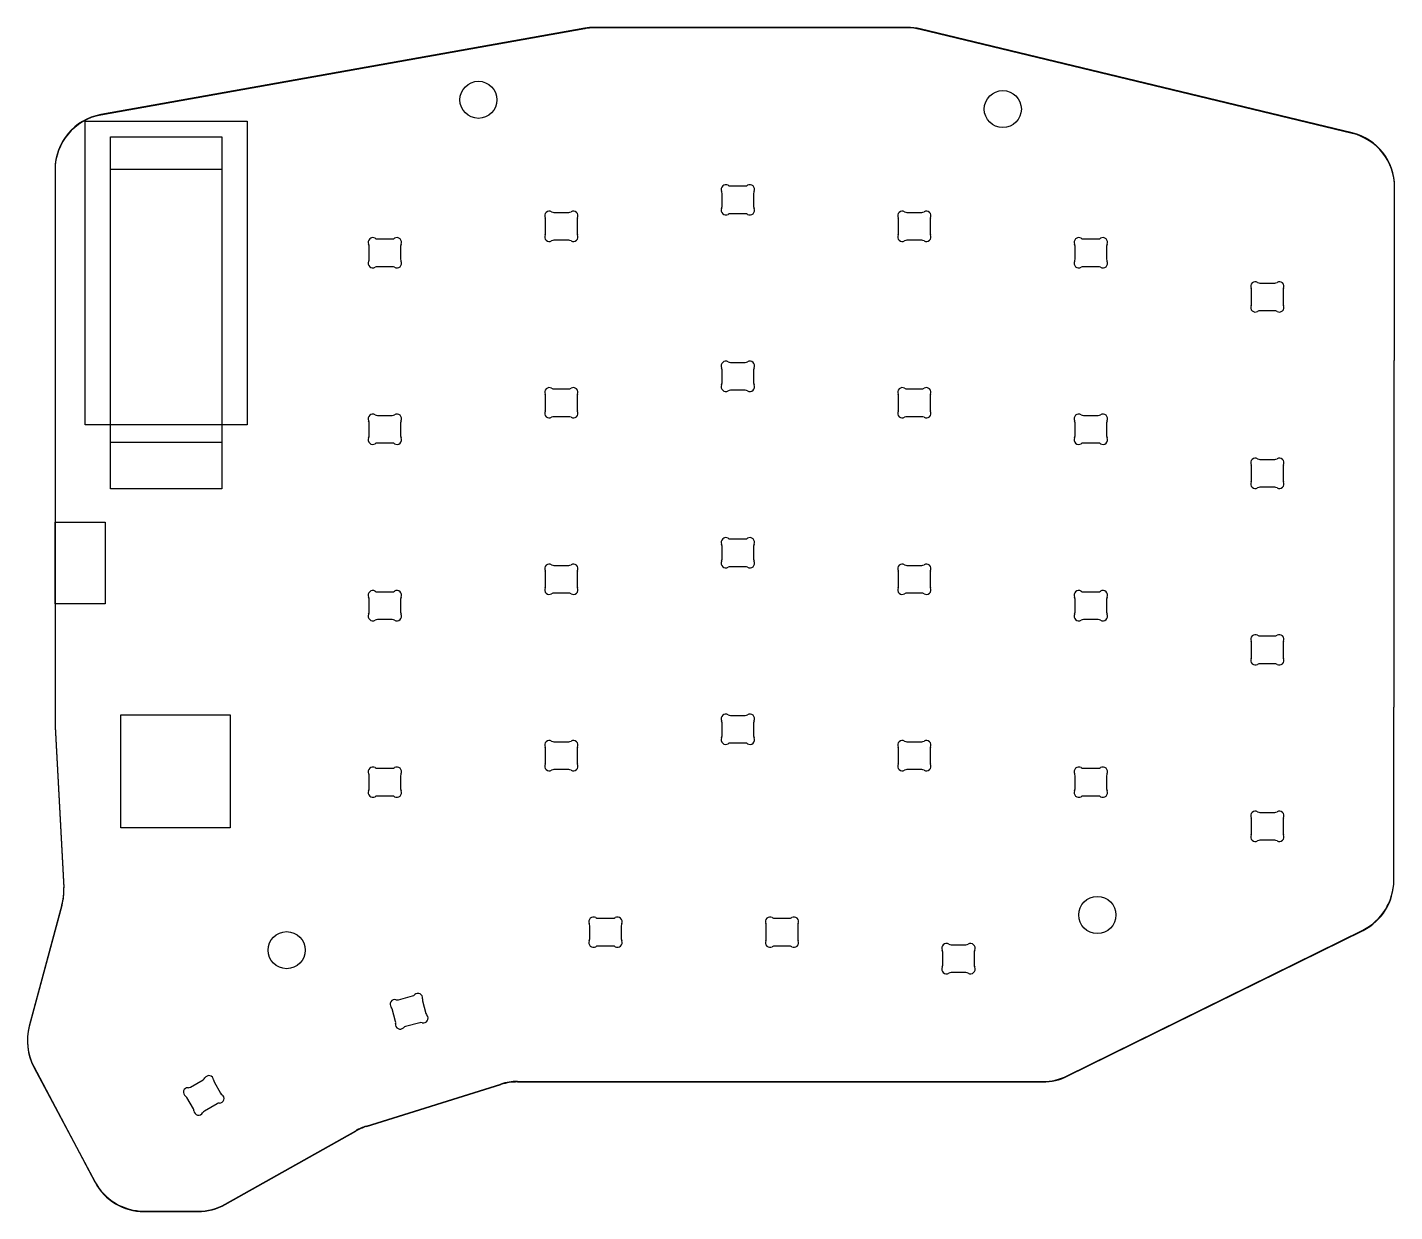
# Model space of a CAD drawing. Extents: x 24 to 338, y -152 to -24.
# Drawn here: x 190 to 337.6, y -152 to -24.2 of the extents above; entities that cross this region are included whole.
import ezdxf

# ---------------------------------------------------------------- set-up
doc = ezdxf.new("R2010")
doc.units = 0
doc.layers.add('BLACK', color=7, linetype='CONTINUOUS')

msp = doc.modelspace()

# ---------------------------------------------------------------- linework, layer by layer
at = {"layer": 'BLACK', "linetype": 'CONTINUOUS'}
for p, q in [((250.17694, -24.269581), (197.94561, -33.593371)), ((250.176999, -24.321426), (197.94561, -33.645226)), ((284.987642, -24.17621), (251.231329, -24.17621)), ((284.9875, -24.228065), (251.231329, -24.228065)), ((332.999291, -35.619994), (286.381513, -24.392206)), ((332.999236, -35.568126), (286.392555, -24.34301)), ((196.25, -34.3), (213.75, -34.3)), ((196.25, -67.1), (196.25, -34.3)), ((213.75, -34.3), (213.75, -67.1)), ((199, -36), (211, -36)), ((199, -74), (199, -36)), ((211, -36), (211, -74)), ((193, -39.5), (193, -99.314166)), ((193, -39.5519), (193, -99.3661)), ((199, -39.5), (211, -39.5)), ((199, -69), (199, -39.5)), ((211, -39.5), (211, -69)), ((265.905548, -41.300001), (267.494452, -41.300001)), ((265.000001, -43.502843), (265.000001, -42.097159)), ((268.399999, -42.097159), (268.399999, -43.502843)), ((337.504473, -116.250183), (337.594319, -41.408529)), ((337.504473, -116.302003), (337.594319, -41.460384)), ((246.855548, -44.157501), (248.444452, -44.157501)), ((284.955548, -44.157501), (286.544452, -44.157501)), ((245.950001, -46.360343), (245.950001, -44.954659)), ((249.349999, -44.954659), (249.349999, -46.360343)), ((267.494452, -44.3), (265.905547, -44.3)), ((284.050001, -46.360343), (284.050001, -44.954659)), ((287.449999, -44.954659), (287.449999, -46.360343)), ((227.805548, -47.015001), (229.394452, -47.015001)), ((248.444452, -47.1575), (246.855547, -47.1575)), ((286.544452, -47.1575), (284.955547, -47.1575)), ((304.005548, -47.015001), (305.594452, -47.015001)), ((226.900001, -49.217843), (226.900001, -47.812159)), ((230.299999, -47.812159), (230.299999, -49.217843)), ((303.100001, -49.217843), (303.100001, -47.812159)), ((306.499999, -47.812159), (306.499999, -49.217843)), ((229.394452, -50.015), (227.805547, -50.015)), ((305.594452, -50.015), (304.005547, -50.015)), ((322.150001, -53.980343), (322.150001, -52.574659)), ((323.055548, -51.777501), (324.644452, -51.777501)), ((325.549999, -52.574659), (325.549999, -53.980343)), ((324.644452, -54.7775), (323.055547, -54.7775)), ((265.905548, -60.350001), (267.494452, -60.350001)), ((265.000001, -62.552843), (265.000001, -61.147159)), ((268.399999, -61.147159), (268.399999, -62.552843)), ((246.855548, -63.207501), (248.444452, -63.207501)), ((267.494452, -63.35), (265.905547, -63.35)), ((284.955548, -63.207501), (286.544452, -63.207501)), ((245.950001, -65.410343), (245.950001, -64.004659)), ((249.349999, -64.004659), (249.349999, -65.410343)), ((284.050001, -65.410343), (284.050001, -64.004659)), ((287.449999, -64.004659), (287.449999, -65.410343)), ((227.805548, -66.065001), (229.394452, -66.065001)), ((248.444452, -66.2075), (246.855547, -66.2075)), ((286.544452, -66.2075), (284.955547, -66.2075)), ((304.005548, -66.065001), (305.594452, -66.065001)), ((213.75, -67.1), (196.25, -67.1)), ((226.900001, -68.267843), (226.900001, -66.862159)), ((230.299999, -66.862159), (230.299999, -68.267843)), ((303.100001, -68.267843), (303.100001, -66.862159)), ((306.499999, -66.862159), (306.499999, -68.267843)), ((211, -69), (199, -69)), ((229.394452, -69.065), (227.805547, -69.065)), ((305.594452, -69.065), (304.005547, -69.065)), ((323.055548, -70.827501), (324.644452, -70.827501)), ((322.150001, -73.030343), (322.150001, -71.624659)), ((325.549999, -71.624659), (325.549999, -73.030343)), ((211, -74), (199, -74)), ((324.644452, -73.8275), (323.055547, -73.8275)), ((193, -77.6), (198.4, -77.6)), ((193, -86.4), (193, -77.6)), ((198.4, -77.6), (198.4, -86.4)), ((265.905548, -79.400001), (267.494452, -79.400001)), ((265.000001, -81.602843), (265.000001, -80.197159)), ((268.399999, -80.197159), (268.399999, -81.602843)), ((246.855548, -82.257501), (248.444452, -82.257501)), ((267.494452, -82.4), (265.905547, -82.4)), ((284.955548, -82.257501), (286.544452, -82.257501)), ((245.950001, -84.460343), (245.950001, -83.054659)), ((249.349999, -83.054659), (249.349999, -84.460343)), ((284.050001, -84.460343), (284.050001, -83.054659)), ((287.449999, -83.054659), (287.449999, -84.460343)), ((227.805548, -85.115001), (229.394452, -85.115001)), ((248.444452, -85.2575), (246.855547, -85.2575)), ((286.544452, -85.2575), (284.955547, -85.2575)), ((304.005548, -85.115001), (305.594452, -85.115001)), ((198.4, -86.4), (193, -86.4)), ((226.900001, -87.317843), (226.900001, -85.912159)), ((230.299999, -85.912159), (230.299999, -87.317843)), ((303.100001, -87.317843), (303.100001, -85.912159)), ((306.499999, -85.912159), (306.499999, -87.317843)), ((229.394452, -88.115), (227.805547, -88.115)), ((305.594452, -88.115), (304.005547, -88.115)), ((323.055548, -89.877501), (324.644452, -89.877501)), ((322.150001, -92.080343), (322.150001, -90.674659)), ((325.549999, -90.674659), (325.549999, -92.080343)), ((324.644452, -92.8775), (323.055547, -92.8775)), ((200.1, -98.4), (211.9, -98.4)), ((200.1, -110.6), (200.1, -98.4)), ((211.9, -98.4), (211.9, -110.6)), ((265.905548, -98.450001), (267.494452, -98.450001)), ((193.008744, -99.689833), (193.948129, -117.06845)), ((193.008746, -99.638018), (193.948126, -117.016547)), ((265.000001, -100.652843), (265.000001, -99.247159)), ((268.399999, -99.247159), (268.399999, -100.652843)), ((246.855548, -101.307501), (248.444452, -101.307501)), ((267.494452, -101.45), (265.905547, -101.45)), ((284.955548, -101.307501), (286.544452, -101.307501)), ((245.950001, -103.510343), (245.950001, -102.104659)), ((249.349999, -102.104659), (249.349999, -103.510343)), ((284.050001, -103.510343), (284.050001, -102.104659)), ((287.449999, -102.104659), (287.449999, -103.510343)), ((227.805548, -104.165001), (229.394452, -104.165001)), ((248.444452, -104.3075), (246.855547, -104.3075)), ((286.544452, -104.3075), (284.955547, -104.3075)), ((304.005548, -104.165001), (305.594452, -104.165001)), ((226.900001, -106.367843), (226.900001, -104.962159)), ((230.299999, -104.962159), (230.299999, -106.367843)), ((303.100001, -106.367843), (303.100001, -104.962159)), ((306.499999, -104.962159), (306.499999, -106.367843)), ((229.394452, -107.165), (227.805547, -107.165)), ((305.594452, -107.165), (304.005547, -107.165)), ((323.055548, -108.927501), (324.644452, -108.927501)), ((211.9, -110.6), (200.1, -110.6)), ((322.150001, -111.130343), (322.150001, -109.724659)), ((325.549999, -109.724659), (325.549999, -111.130343)), ((324.644452, -111.9275), (323.055547, -111.9275)), ((193.749537, -118.904063), (190.217171, -131.98987)), ((193.746272, -118.968011), (190.217171, -132.041725)), ((251.618048, -120.357501), (253.206952, -120.357501)), ((270.668048, -120.357501), (272.256952, -120.357501)), ((250.712501, -122.560343), (250.712501, -121.154659)), ((254.112499, -121.154659), (254.112499, -122.560343)), ((269.762501, -122.560343), (269.762501, -121.154659)), ((273.162499, -121.154659), (273.162499, -122.560343)), ((302.254738, -137.357435), (334.158232, -121.624205)), ((302.254775, -137.409272), (334.178833, -121.665901)), ((253.206952, -123.3575), (251.618048, -123.3575)), ((272.256952, -123.3575), (270.668047, -123.3575)), ((289.718048, -123.215001), (291.306952, -123.215001)), ((288.812501, -125.417843), (288.812501, -124.012159)), ((292.212499, -124.012159), (292.212499, -125.417843)), ((291.306952, -126.215), (289.718048, -126.215)), ((230.055743, -129.14443), (231.590506, -128.733191)), ((232.671517, -129.268814), (233.035335, -130.6266)), ((229.751189, -131.506584), (229.387371, -130.148798)), ((232.366963, -131.630967), (230.832199, -132.042207)), ((190.710751, -136.419584), (197.316042, -148.857208)), ((190.710754, -136.367735), (197.308107, -148.790411)), ((207.613646, -138.57615), (208.989677, -137.781698)), ((210.172483, -138.019283), (210.875325, -139.236641)), ((226.602108, -142.788051), (241.126016, -138.24933)), ((226.602188, -142.839881), (241.125929, -138.301212)), ((242.915666, -137.97621), (299.600983, -137.97621)), ((242.925598, -138.028065), (299.615597, -138.028065)), ((207.93084, -140.93664), (207.227998, -139.719282)), ((210.489677, -140.379773), (209.113645, -141.174226)), ((211.369841, -151.257529), (225.450103, -143.337383)), ((211.369861, -151.205663), (225.450191, -143.285478)), ((202.607189, -151.97621), (208.428294, -151.97621)), ((202.6072, -152.028065), (208.428294, -152.028065))]:
    msp.add_line(p, q, dxfattribs=at)
at = {"layer": 'BLACK'}
for centre in [(238.7, -32), (295.3, -33), (305.5, -120), (218, -123.8)]:
    msp.add_circle(centre, 2, dxfattribs=at)
for centre, radius, start, end in [((251.2312, -30.1751), 5.998885, 89.99876791, 100.1218795), ((251.2312, -30.2269), 5.99883, 89.9987679, 100.12140028), ((284.9875, -30.2296), 6.001535, 76.56889255, 90), ((284.9876, -30.177), 6.00079, 76.45972568, 89.99959898), ((199, -39.5), 6, 100.12123876, 180), ((199, -39.5519), 6, 100.12116325, 180), ((331.5944, -41.4013), 5.999957, -0.06903276, 76.45900607), ((331.5944, -41.4531), 5.999904, -0.06955798, 76.45834341), ((265.40103, -41.663402), 0.5, -300.2993953, -154.29357192), ((265.90555, -40.799992), 0.500009, -120.29901505, -90.00022918), ((267.49445, -40.79999), 0.50001, -89.99977082, -59.70119951), ((267.99897, -41.6634), 0.499996, -25.70653133, 120.29962656), ((264.500011, -42.097157), 0.49999, -0.00022919, 25.70646243), ((268.90036, -42.09724), 0.500361, 154.30340137, 179.99061027), ((246.35103, -44.520902), 0.5, -300.2993953, -154.29357192), ((246.85555, -43.657492), 0.500009, -120.29901505, -90.00022918), ((248.44445, -43.65749), 0.50001, -89.99977082, -59.70119951), ((248.94897, -44.5209), 0.499996, -25.70653133, 120.29962656), ((265.401031, -43.936599), 0.499999, -205.70617187, -59.70070364), ((264.500011, -43.502845), 0.49999, -25.70646243, 0.00011459), ((267.99897, -43.9366), 0.499999, -120.2993953, 25.70632483), ((268.9, -43.5029), 0.499976, -180.00653171, -154.29976339), ((284.45103, -44.520902), 0.5, -300.2993953, -154.29357192), ((284.95555, -43.657492), 0.500009, -120.29901505, -90.00022918), ((286.54445, -43.65749), 0.50001, -89.99977082, -59.70119951), ((287.04897, -44.5209), 0.499996, -25.70653133, 120.29962656), ((245.450011, -44.954657), 0.49999, -0.00022919, 25.70646243), ((249.85036, -44.95474), 0.500361, 154.30340137, 179.99061027), ((265.90555, -44.800009), 0.500009, 90.00034377, 120.29901505), ((267.49445, -44.80001), 0.500009, 59.70098495, 89.99965623), ((283.550011, -44.954657), 0.49999, -0.00022919, 25.70646243), ((287.95036, -44.95474), 0.500361, 154.30340137, 179.99061027), ((227.30103, -47.378402), 0.5, -300.2993953, -154.29357192), ((227.80555, -46.514992), 0.500009, -120.29901505, -90.00022918), ((229.39445, -46.51499), 0.50001, -89.99977082, -59.70119951), ((229.89897, -47.3784), 0.499996, -25.70653133, 120.29962656), ((246.351031, -46.794099), 0.499999, -205.70617187, -59.70070364), ((245.450011, -46.360345), 0.49999, -25.70646243, 0.00011459), ((246.85555, -47.657509), 0.500009, 90.00034377, 120.29901505), ((248.44445, -47.65751), 0.500009, 59.70098495, 89.99965623), ((248.94897, -46.7941), 0.499999, -120.2993953, 25.70632483), ((249.85, -46.3604), 0.499976, -180.00653171, -154.29976339), ((284.451031, -46.794099), 0.499999, -205.70617187, -59.70070364), ((283.550011, -46.360345), 0.49999, -25.70646243, 0.00011459), ((284.95555, -47.657509), 0.500009, 90.00034377, 120.29901505), ((286.54445, -47.65751), 0.500009, 59.70098495, 89.99965623), ((287.04897, -46.7941), 0.499999, -120.2993953, 25.70632483), ((287.95, -46.3604), 0.499976, -180.00653171, -154.29976339), ((303.50103, -47.378402), 0.5, -300.2993953, -154.29357192), ((304.00555, -46.514992), 0.500009, -120.29901505, -90.00022918), ((305.59445, -46.51499), 0.50001, -89.99977082, -59.70119951), ((306.09897, -47.3784), 0.499996, -25.70653133, 120.29962656), ((226.400011, -47.812157), 0.49999, -0.00022919, 25.70646243), ((230.80036, -47.81224), 0.500361, 154.30340137, 179.99061027), ((302.600011, -47.812157), 0.49999, -0.00022919, 25.70646243), ((307.00036, -47.81224), 0.500361, 154.30340137, 179.99061027), ((227.301031, -49.651599), 0.499999, -205.70617187, -59.70070364), ((226.400011, -49.217845), 0.49999, -25.70646243, 0.00011459), ((227.80555, -50.515009), 0.500009, 90.00034377, 120.29901505), ((229.39445, -50.51501), 0.500009, 59.70098495, 89.99965623), ((229.89897, -49.6516), 0.499999, -120.2993953, 25.70632483), ((230.8, -49.2179), 0.499976, -180.00653171, -154.29976339), ((303.501031, -49.651599), 0.499999, -205.70617187, -59.70070364), ((302.600011, -49.217845), 0.49999, -25.70646243, 0.00011459), ((304.00555, -50.515009), 0.500009, 90.00034377, 120.29901505), ((305.59445, -50.51501), 0.500009, 59.70098495, 89.99965623), ((306.09897, -49.6516), 0.499999, -120.2993953, 25.70632483), ((307, -49.2179), 0.499976, -180.00653171, -154.29976339), ((322.55103, -52.140902), 0.5, -300.2993953, -154.29357192), ((325.14897, -52.1409), 0.499996, -25.70653133, 120.29962656), ((321.650011, -52.574657), 0.49999, -0.00022919, 25.70646243), ((323.05555, -51.277492), 0.500009, -120.29901505, -90.00022918), ((324.64445, -51.27749), 0.50001, -89.99977082, -59.70119951), ((326.05036, -52.57474), 0.500361, 154.30340137, 179.99061027), ((322.551031, -54.414099), 0.499999, -205.70617187, -59.70070364), ((321.650011, -53.980345), 0.49999, -25.70646243, 0.00011459), ((325.14897, -54.4141), 0.499999, -120.2993953, 25.70632483), ((326.05, -53.9804), 0.499976, -180.00653171, -154.29976339), ((323.05555, -55.277509), 0.500009, 90.00034377, 120.29901505), ((324.64445, -55.27751), 0.500009, 59.70098495, 89.99965623), ((265.40103, -60.713402), 0.5, -300.2993953, -154.29357192), ((265.90555, -59.849992), 0.500009, -120.29901505, -90.00022918), ((267.49445, -59.84999), 0.50001, -89.99977082, -59.70119951), ((267.99897, -60.7134), 0.499996, -25.70653133, 120.29962656), ((264.500011, -61.147157), 0.49999, -0.00022919, 25.70646243), ((268.90036, -61.14724), 0.500361, 154.30340137, 179.99061027), ((246.35103, -63.570902), 0.5, -300.2993953, -154.29357192), ((246.85555, -62.707492), 0.500009, -120.29901505, -90.00022918), ((248.44445, -62.70749), 0.50001, -89.99977082, -59.70119951), ((248.94897, -63.5709), 0.499996, -25.70653133, 120.29962656), ((265.401031, -62.986599), 0.499999, -205.70617187, -59.70070364), ((264.500011, -62.552845), 0.49999, -25.70646243, 0.00011459), ((265.90555, -63.850009), 0.500009, 90.00034377, 120.29901505), ((267.49445, -63.85001), 0.500009, 59.70098495, 89.99965623), ((267.99897, -62.9866), 0.499999, -120.2993953, 25.70632483), ((268.9, -62.5529), 0.499976, -180.00653171, -154.29976339), ((284.45103, -63.570902), 0.5, -300.2993953, -154.29357192), ((284.95555, -62.707492), 0.500009, -120.29901505, -90.00022918), ((286.54445, -62.70749), 0.50001, -89.99977082, -59.70119951), ((287.04897, -63.5709), 0.499996, -25.70653133, 120.29962656), ((245.450011, -64.004657), 0.49999, -0.00022919, 25.70646243), ((249.85036, -64.00474), 0.500361, 154.30340137, 179.99061027), ((283.550011, -64.004657), 0.49999, -0.00022919, 25.70646243), ((287.95036, -64.00474), 0.500361, 154.30340137, 179.99061027), ((227.30103, -66.428402), 0.5, -300.2993953, -154.29357192), ((227.80555, -65.564992), 0.500009, -120.29901505, -90.00022918), ((229.39445, -65.56499), 0.50001, -89.99977082, -59.70119951), ((229.89897, -66.4284), 0.499996, -25.70653133, 120.29962656), ((246.351031, -65.844099), 0.499999, -205.70617187, -59.70070364), ((245.450011, -65.410345), 0.49999, -25.70646243, 0.00011459), ((246.85555, -66.707509), 0.500009, 90.00034377, 120.29901505), ((248.44445, -66.70751), 0.500009, 59.70098495, 89.99965623), ((248.94897, -65.8441), 0.499999, -120.2993953, 25.70632483), ((249.85, -65.4104), 0.499976, -180.00653171, -154.29976339), ((284.451031, -65.844099), 0.499999, -205.70617187, -59.70070364), ((283.550011, -65.410345), 0.49999, -25.70646243, 0.00011459), ((284.95555, -66.707509), 0.500009, 90.00034377, 120.29901505), ((286.54445, -66.70751), 0.500009, 59.70098495, 89.99965623), ((287.04897, -65.8441), 0.499999, -120.2993953, 25.70632483), ((287.95, -65.4104), 0.499976, -180.00653171, -154.29976339), ((303.50103, -66.428402), 0.5, -300.2993953, -154.29357192), ((304.00555, -65.564992), 0.500009, -120.29901505, -90.00022918), ((305.59445, -65.56499), 0.50001, -89.99977082, -59.70119951), ((306.09897, -66.4284), 0.499996, -25.70653133, 120.29962656), ((226.400011, -66.862157), 0.49999, -0.00022919, 25.70646243), ((230.80036, -66.86224), 0.500361, 154.30340137, 179.99061027), ((302.600011, -66.862157), 0.49999, -0.00022919, 25.70646243), ((307.00036, -66.86224), 0.500361, 154.30340137, 179.99061027), ((227.301031, -68.701599), 0.499999, -205.70617187, -59.70070364), ((226.400011, -68.267845), 0.49999, -25.70646243, 0.00011459), ((227.80555, -69.565009), 0.500009, 90.00034377, 120.29901505), ((229.39445, -69.56501), 0.500009, 59.70098495, 89.99965623), ((229.89897, -68.7016), 0.499999, -120.2993953, 25.70632483), ((230.8, -68.2679), 0.499976, -180.00653171, -154.29976339), ((303.501031, -68.701599), 0.499999, -205.70617187, -59.70070364), ((302.600011, -68.267845), 0.49999, -25.70646243, 0.00011459), ((304.00555, -69.565009), 0.500009, 90.00034377, 120.29901505), ((305.59445, -69.56501), 0.500009, 59.70098495, 89.99965623), ((306.09897, -68.7016), 0.499999, -120.2993953, 25.70632483), ((307, -68.2679), 0.499976, -180.00653171, -154.29976339), ((322.55103, -71.190902), 0.5, -300.2993953, -154.29357192), ((323.05555, -70.327492), 0.500009, -120.29901505, -90.00022918), ((324.64445, -70.32749), 0.50001, -89.99977082, -59.70119951), ((325.14897, -71.1909), 0.499996, -25.70653133, 120.29962656), ((321.650011, -71.624657), 0.49999, -0.00022919, 25.70646243), ((326.05036, -71.62474), 0.500361, 154.30340137, 179.99061027), ((322.551031, -73.464099), 0.499999, -205.70617187, -59.70070364), ((321.650011, -73.030345), 0.49999, -25.70646243, 0.00011459), ((325.14897, -73.4641), 0.499999, -120.2993953, 25.70632483), ((326.05, -73.0304), 0.499976, -180.00653171, -154.29976339), ((323.05555, -74.327509), 0.500009, 90.00034377, 120.29901505), ((324.64445, -74.32751), 0.500009, 59.70098495, 89.99965623), ((265.40103, -79.763402), 0.5, -300.2993953, -154.29357192), ((265.90555, -78.899992), 0.500009, -120.29901505, -90.00022918), ((267.49445, -78.89999), 0.50001, -89.99977082, -59.70119951), ((267.99897, -79.7634), 0.499996, -25.70653133, 120.29962656), ((264.500011, -80.197157), 0.49999, -0.00022919, 25.70646243), ((268.90036, -80.19724), 0.500361, 154.30340137, 179.99061027), ((246.35103, -82.620902), 0.5, -300.2993953, -154.29357192), ((246.85555, -81.757492), 0.500009, -120.29901505, -90.00022918), ((248.44445, -81.75749), 0.50001, -89.99977082, -59.70119951), ((248.94897, -82.6209), 0.499996, -25.70653133, 120.29962656), ((265.401031, -82.036599), 0.499999, -205.70617187, -59.70070364), ((264.500011, -81.602845), 0.49999, -25.70646243, 0.00011459), ((265.90555, -82.900009), 0.500009, 90.00034377, 120.29901505), ((267.49445, -82.90001), 0.500009, 59.70098495, 89.99965623), ((267.99897, -82.0366), 0.499999, -120.2993953, 25.70632483), ((268.9, -81.6029), 0.499976, -180.00653171, -154.29976339), ((284.45103, -82.620902), 0.5, -300.2993953, -154.29357192), ((284.95555, -81.757492), 0.500009, -120.29901505, -90.00022918), ((286.54445, -81.75749), 0.50001, -89.99977082, -59.70119951), ((287.04897, -82.6209), 0.499996, -25.70653133, 120.29962656), ((245.450011, -83.054657), 0.49999, -0.00022919, 25.70646243), ((249.85036, -83.05474), 0.500361, 154.30340137, 179.99061027), ((283.550011, -83.054657), 0.49999, -0.00022919, 25.70646243), ((287.95036, -83.05474), 0.500361, 154.30340137, 179.99061027), ((227.30103, -85.478402), 0.5, -300.2993953, -154.29357192), ((227.80555, -84.614992), 0.500009, -120.29901505, -90.00022918), ((229.39445, -84.61499), 0.50001, -89.99977082, -59.70119951), ((229.89897, -85.4784), 0.499996, -25.70653133, 120.29962656), ((246.351031, -84.894099), 0.499999, -205.70617187, -59.70070364), ((245.450011, -84.460345), 0.49999, -25.70646243, 0.00011459), ((246.85555, -85.757509), 0.500009, 90.00034377, 120.29901505), ((248.44445, -85.75751), 0.500009, 59.70098495, 89.99965623), ((248.94897, -84.8941), 0.499999, -120.2993953, 25.70632483), ((249.85, -84.4604), 0.499976, -180.00653171, -154.29976339), ((284.451031, -84.894099), 0.499999, -205.70617187, -59.70070364), ((283.550011, -84.460345), 0.49999, -25.70646243, 0.00011459), ((284.95555, -85.757509), 0.500009, 90.00034377, 120.29901505), ((286.54445, -85.75751), 0.500009, 59.70098495, 89.99965623), ((287.04897, -84.8941), 0.499999, -120.2993953, 25.70632483), ((287.95, -84.4604), 0.499976, -180.00653171, -154.29976339), ((303.50103, -85.478402), 0.5, -300.2993953, -154.29357192), ((304.00555, -84.614992), 0.500009, -120.29901505, -90.00022918), ((305.59445, -84.61499), 0.50001, -89.99977082, -59.70119951), ((306.09897, -85.4784), 0.499996, -25.70653133, 120.29962656), ((226.400011, -85.912157), 0.49999, -0.00022919, 25.70646243), ((230.80036, -85.91224), 0.500361, 154.30340137, 179.99061027), ((302.600011, -85.912157), 0.49999, -0.00022919, 25.70646243), ((307.00036, -85.91224), 0.500361, 154.30340137, 179.99061027), ((227.301031, -87.751599), 0.499999, -205.70617187, -59.70070364), ((226.400011, -87.317845), 0.49999, -25.70646243, 0.00011459), ((227.80555, -88.615009), 0.500009, 90.00034377, 120.29901505), ((229.39445, -88.61501), 0.500009, 59.70098495, 89.99965623), ((229.89897, -87.7516), 0.499999, -120.2993953, 25.70632483), ((230.8, -87.3179), 0.499976, -180.00653171, -154.29976339), ((303.501031, -87.751599), 0.499999, -205.70617187, -59.70070364), ((302.600011, -87.317845), 0.49999, -25.70646243, 0.00011459), ((304.00555, -88.615009), 0.500009, 90.00034377, 120.29901505), ((305.59445, -88.61501), 0.500009, 59.70098495, 89.99965623), ((306.09897, -87.7516), 0.499999, -120.2993953, 25.70632483), ((307, -87.3179), 0.499976, -180.00653171, -154.29976339), ((322.55103, -90.240902), 0.5, -300.2993953, -154.29357192), ((323.05555, -89.377492), 0.500009, -120.29901505, -90.00022918), ((324.64445, -89.37749), 0.50001, -89.99977082, -59.70119951), ((325.14897, -90.2409), 0.499996, -25.70653133, 120.29962656), ((321.650011, -90.674657), 0.49999, -0.00022919, 25.70646243), ((326.05036, -90.67474), 0.500361, 154.30340137, 179.99061027), ((322.551031, -92.514099), 0.499999, -205.70617187, -59.70070364), ((321.650011, -92.080345), 0.49999, -25.70646243, 0.00011459), ((323.05555, -93.377509), 0.500009, 90.00034377, 120.29901505), ((324.64445, -93.37751), 0.500009, 59.70098495, 89.99965623), ((325.14897, -92.5141), 0.499999, -120.2993953, 25.70632483), ((326.05, -92.0804), 0.499976, -180.00653171, -154.29976339), ((265.40103, -98.813402), 0.5, -300.2993953, -154.29357192), ((265.90555, -97.949992), 0.500009, -120.29901505, -90.00022918), ((267.49445, -97.94999), 0.50001, -89.99977082, -59.70119951), ((267.99897, -98.8134), 0.499996, -25.70653133, 120.29962656), ((198.9978, -99.3142), 5.997802, -180.0003248, -176.90512779), ((198.9976, -99.3661), 5.997599, -180, -176.90583649), ((264.500011, -99.247157), 0.49999, -0.00022919, 25.70646243), ((268.90036, -99.24724), 0.500361, 154.30340137, 179.99061027), ((246.35103, -101.670902), 0.5, -300.2993953, -154.29357192), ((246.85555, -100.807492), 0.500009, -120.29901505, -90.00022918), ((248.44445, -100.80749), 0.50001, -89.99977082, -59.70119951), ((248.94897, -101.6709), 0.499996, -25.70653133, 120.29962656), ((265.401031, -101.086599), 0.499999, -205.70617187, -59.70070364), ((264.500011, -100.652845), 0.49999, -25.70646243, 0.00011459), ((265.90555, -101.950009), 0.500009, 90.00034377, 120.29901505), ((267.49445, -101.95001), 0.500009, 59.70098495, 89.99965623), ((267.99897, -101.0866), 0.499999, -120.2993953, 25.70632483), ((268.9, -100.6529), 0.499976, -180.00653171, -154.29976339), ((284.45103, -101.670902), 0.5, -300.2993953, -154.29357192), ((284.95555, -100.807492), 0.500009, -120.29901505, -90.00022918), ((286.54445, -100.80749), 0.50001, -89.99977082, -59.70119951), ((287.04897, -101.6709), 0.499996, -25.70653133, 120.29962656), ((245.450011, -102.104657), 0.49999, -0.00022919, 25.70646243), ((249.85036, -102.10474), 0.500361, 154.30340137, 179.99061027), ((283.550011, -102.104657), 0.49999, -0.00022919, 25.70646243), ((287.95036, -102.10474), 0.500361, 154.30340137, 179.99061027), ((227.30103, -104.528402), 0.5, -300.2993953, -154.29357192), ((226.400011, -104.962157), 0.49999, -0.00022919, 25.70646243), ((227.80555, -103.664992), 0.500009, -120.29901505, -90.00022918), ((229.39445, -103.66499), 0.50001, -89.99977082, -59.70119951), ((229.89897, -104.5284), 0.499996, -25.70653133, 120.29962656), ((230.80036, -104.96224), 0.500361, 154.30340137, 179.99061027), ((246.351031, -103.944099), 0.499999, -205.70617187, -59.70070364), ((245.450011, -103.510345), 0.49999, -25.70646243, 0.00011459), ((246.85555, -104.807509), 0.500009, 90.00034377, 120.29901505), ((248.44445, -104.80751), 0.500009, 59.70098495, 89.99965623), ((248.94897, -103.9441), 0.499999, -120.2993953, 25.70632483), ((249.85, -103.5104), 0.499976, -180.00653171, -154.29976339), ((284.451031, -103.944099), 0.499999, -205.70617187, -59.70070364), ((283.550011, -103.510345), 0.49999, -25.70646243, 0.00011459), ((284.95555, -104.807509), 0.500009, 90.00034377, 120.29901505), ((286.54445, -104.80751), 0.500009, 59.70098495, 89.99965623), ((287.04897, -103.9441), 0.499999, -120.2993953, 25.70632483), ((287.95, -103.5104), 0.499976, -180.00653171, -154.29976339), ((303.50103, -104.528402), 0.5, -300.2993953, -154.29357192), ((302.600011, -104.962157), 0.49999, -0.00022919, 25.70646243), ((304.00555, -103.664992), 0.500009, -120.29901505, -90.00022918), ((305.59445, -103.66499), 0.50001, -89.99977082, -59.70119951), ((306.09897, -104.5284), 0.499996, -25.70653133, 120.29962656), ((307.00036, -104.96224), 0.500361, 154.30340137, 179.99061027), ((227.301031, -106.801599), 0.499999, -205.70617187, -59.70070364), ((226.400011, -106.367845), 0.49999, -25.70646243, 0.00011459), ((227.80555, -107.665009), 0.500009, 90.00034377, 120.29901505), ((229.39445, -107.66501), 0.500009, 59.70098495, 89.99965623), ((229.89897, -106.8016), 0.499999, -120.2993953, 25.70632483), ((230.8, -106.3679), 0.499976, -180.00653171, -154.29976339), ((303.501031, -106.801599), 0.499999, -205.70617187, -59.70070364), ((302.600011, -106.367845), 0.49999, -25.70646243, 0.00011459), ((304.00555, -107.665009), 0.500009, 90.00034377, 120.29901505), ((305.59445, -107.66501), 0.500009, 59.70098495, 89.99965623), ((306.09897, -106.8016), 0.499999, -120.2993953, 25.70632483), ((307, -106.3679), 0.499976, -180.00653171, -154.29976339), ((322.55103, -109.290902), 0.5, -300.2993953, -154.29357192), ((323.05555, -108.427492), 0.500009, -120.29901505, -90.00022918), ((324.64445, -108.42749), 0.50001, -89.99977082, -59.70119951), ((325.14897, -109.2909), 0.499996, -25.70653133, 120.29962656), ((321.650011, -109.724657), 0.49999, -0.00022919, 25.70646243), ((326.05036, -109.72474), 0.500361, 154.30340137, 179.99061027), ((322.551031, -111.564099), 0.499999, -205.70617187, -59.70070364), ((321.650011, -111.130345), 0.49999, -25.70646243, 0.00011459), ((323.05555, -112.427509), 0.500009, 90.00034377, 120.29901505), ((324.64445, -112.42751), 0.500009, 59.70098495, 89.99965623), ((325.14897, -111.5641), 0.499999, -120.2993953, 25.70632483), ((326.05, -111.1304), 0.499976, -180.00653171, -154.29976339), ((331.5045, -116.243), 5.999977, -63.74986838, -0.06859287), ((331.5044, -116.2948), 6.000077, -63.52990337, -0.06878271), ((187.9564, -117.3922), 6.000469, -15.22522552, 3.09284484), ((187.9569, -117.3404), 5.999972, -15.10635771, 3.09408615), ((251.11353, -120.720902), 0.5, -300.2993953, -154.29357192), ((250.212511, -121.154657), 0.49999, -0.00022919, 25.70646243), ((251.61805, -119.857492), 0.500009, -120.29901505, -90.00022918), ((253.20695, -119.85749), 0.50001, -89.99977082, -59.70119951), ((253.71147, -120.7209), 0.499996, -25.70653133, 120.29962656), ((254.61288, -121.15475), 0.500382, 154.30336256, 179.98946562), ((270.163528, -120.7209), 0.499999, -300.2997088, -154.29326601), ((269.262502, -121.154657), 0.499999, -0.00022918, 25.70622158), ((270.66805, -119.857492), 0.500009, -120.29901505, -90.00022918), ((272.25695, -119.8575), 0.500002, -89.99977082, -59.70062139), ((272.76147, -120.72091), 0.500005, -25.70529232, 120.29904842), ((273.66284, -121.15473), 0.500341, 154.3032338, 179.99175503), ((251.113531, -122.994099), 0.499999, -205.70617187, -59.70070364), ((250.212511, -122.560345), 0.49999, -25.70646243, 0.00011459), ((251.618057, -123.857536), 0.500036, 90.00103125, 120.29814673), ((253.20695, -123.85751), 0.500009, 59.70098495, 89.99965623), ((253.71147, -122.9941), 0.499999, -120.2993953, 25.70632483), ((254.6125, -122.5604), 0.499976, -180.00653171, -154.29976339), ((270.163532, -122.994097), 0.5, -205.70591567, -59.7009182), ((269.262473, -122.560336), 0.500028, -25.70550293, -0.00091668), ((270.668048, -123.857501), 0.500001, 90.00011459, 120.29927967), ((272.25695, -123.85751), 0.500009, 59.70098495, 89.99965623), ((272.76147, -122.9941), 0.499999, -120.2993953, 25.70632483), ((273.6625, -122.5603), 0.500019, -179.99507257, -154.28943823), ((289.213528, -123.578401), 0.499998, -300.2997088, -154.29336926), ((288.312511, -124.012157), 0.49999, -0.00022919, 25.70646243), ((289.718053, -122.714973), 0.500028, -120.29815565, -90.00057293), ((291.30694, -122.71497), 0.500033, -89.99862499, -59.70136636), ((291.81147, -123.5784), 0.499996, -25.70653133, 120.29962656), ((292.71279, -124.01223), 0.500292, 154.30095726, 179.99175422), ((288.312511, -125.417845), 0.49999, -25.70646243, 0.00011459), ((292.7124, -125.4179), 0.499886, -180.00653301, -154.29479285), ((289.213532, -125.851597), 0.5, -205.70591567, -59.7009182), ((289.718042, -126.714982), 0.499982, 89.99931243, 120.29978451), ((291.30695, -126.71501), 0.500009, 59.70098495, 89.99965623), ((291.81147, -125.8516), 0.499999, -120.2993953, 25.70632483), ((229.66247, -129.626027), 0.499998, -285.29960159, -139.29351663), ((229.926331, -128.661446), 0.500021, -105.29835354, -75.00035117), ((231.461092, -128.250218), 0.50001, -74.99980357, -44.70117192), ((232.171888, -128.953629), 0.499996, -10.70649214, 135.29964681), ((233.154809, -129.13939), 0.500321, -190.69757976, -165.00837375), ((228.904402, -130.278209), 0.500006, 14.99998301, 40.7059845), ((232.760235, -131.149371), 0.5, -105.29935029, 40.7063339), ((233.518288, -130.497149), 0.500019, -164.99511499, -139.28951894), ((196.0098, -133.5535), 5.999984, -195.10607338, -152.02797367), ((196.0098, -133.6054), 5.999963, -195.10648825, -152.02841723), ((230.250819, -131.821766), 0.499998, -190.70615435, -44.7007596), ((229.268236, -131.635993), 0.49999, -10.70645854, 15.00012548), ((230.9616, -132.525159), 0.499987, 104.99938032, 135.29940923), ((232.496373, -132.113941), 0.50001, 74.70095207, 104.99964301), ((207.35842, -139.143124), 0.499999, -270.2995438, -124.29355614), ((207.363638, -138.143117), 0.500022, -90.29838537, -60.00036907), ((208.73967, -137.348677), 0.50001, -59.99978078, -29.70117613), ((209.608302, -137.844152), 0.499997, 4.29352132, 150.2995641), ((210.605809, -137.769184), 0.500321, -175.69751411, -150.0082772), ((242.9159, -144.0291), 6.001058, 89.90740697, 107.35407931), ((242.9158, -143.9769), 6.000699, 90.00127946, 107.35328074), ((299.6009, -131.9761), 6.000135, -89.99920742, -63.74950962), ((299.6008, -132.0276), 6.000498, -89.85871029, -63.74975962), ((206.794986, -139.969281), 0.499999, 29.99994098, 55.70628462), ((210.744902, -139.8128), 0.499999, -90.29942921, 55.70628462), ((211.308317, -138.986604), 0.500019, -149.99514202, -124.28946333), ((207.497837, -141.186637), 0.49999, 4.29349284, 30.00010163), ((208.49502, -141.111769), 0.499999, -175.70612729, -29.70067774), ((209.363634, -141.60723), 0.499987, 119.99940694, 150.29945126), ((210.73968, -140.812795), 0.500009, 89.70103453, 119.99966574), ((228.3921, -148.5676), 6.000876, 107.35402293, 119.35775302), ((228.3921, -148.5158), 6.000925, 107.35466655, 119.35652922), ((202.6072, -145.9762), 6.00001, -152.02838659, -90.00010504), ((202.6072, -146.0279), 6.000165, -151.86552466, -90), ((208.4284, -145.9764), 5.999782, -90.00101226, -60.64224178), ((208.4284, -146.0283), 5.999743, -90.00101227, -60.64224906)]:
    msp.add_arc(centre, radius, start, end, dxfattribs=at)

doc.saveas('drawing.dxf')
